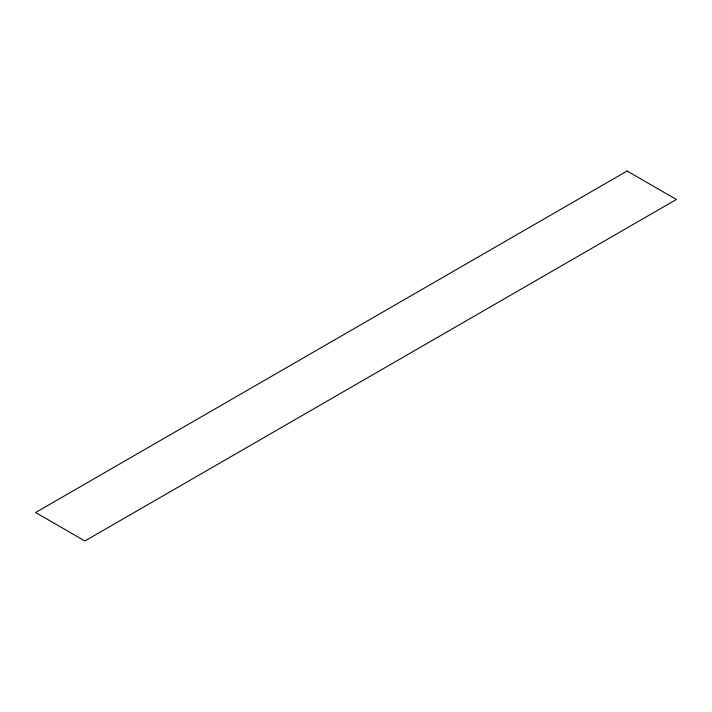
<?xml version="1.0" encoding="UTF-8"?>
<svg xmlns="http://www.w3.org/2000/svg" width="712" height="712" viewBox="0 0 712 712"><rect width="100%" height="100%" fill="white"/><g stroke="black" fill="none" stroke-linecap="round" stroke-linejoin="round"><path stroke-width="1.07" d="M627.112 171.022L35.6 512.524L84.888 540.978L676.4 199.476L627.112 171.022"/></g></svg>
